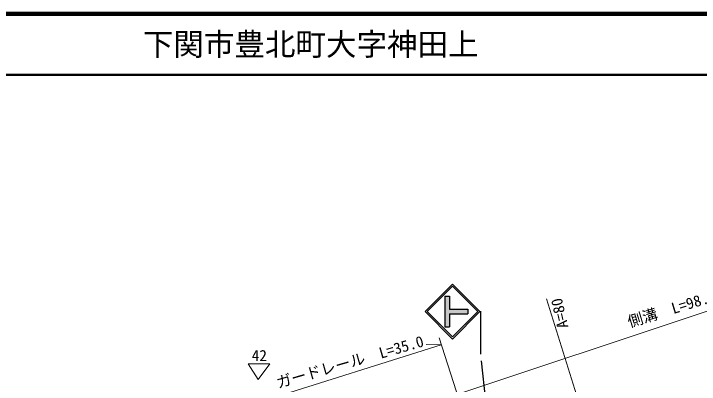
# Model space of a CAD drawing. Units: millimetres, scale not verified. Extents: x 40000 to 680000, y 20000 to 380000.
# Drawn here: x 383860 to 496200, y 319347 to 380000 of the extents above; entities that cross this region are included whole.
import ezdxf
from ezdxf.enums import TextEntityAlignment as Align

# ---------------------------------------------------------------- set-up
doc = ezdxf.new("R2010")
doc.units = ezdxf.units.MM
doc.header["$LTSCALE"] = 1000
for name, color, linetype, lineweight in [('M-STR-HTXT', 7, 'Continuous', 13), ('M-STR-STRC', 7, 'Continuous', 25), ('M-TTL', 2, 'Continuous', 140), ('M-TTL-LINE', 7, 'Continuous', 50), ('M-TTL-TXT', 7, 'Continuous', 50)]:
    doc.layers.add(name, color=color, linetype=linetype, lineweight=lineweight)
doc.styles.add('ＭＳ ゴシック', font='')
doc.styles.get('ＭＳ ゴシック').set_extended_font_data('MS Gothic')

msp = doc.modelspace()

# ---------------------------------------------------------------- hatches: boundary and pattern name
at = {"layer": 'M-STR-STRC'}
msp.add_hatch(color=256, dxfattribs=at).paths.add_polyline_path([(454516, 333748), (455266, 333748), (455266, 331623), (458266, 331623), (458266, 330873), (455266, 330873), (455266, 328748), (454516, 328748)])

# ---------------------------------------------------------------- linework, layer by layer
at = {"layer": 'M-STR-HTXT'}
for p, q in [((452869, 316506), (535250, 343843)), ((471169, 333347), (485017, 289072)), ((453553, 326941), (465798, 289453)), ((421963, 315780), (453922, 325814)), ((453922, 325814), (451472, 325833)), ((422301, 322699), (423931, 320116)), ((425819, 322699), (422301, 322699)), ((423931, 320116), (425819, 322699))]:
    msp.add_line(p, q, dxfattribs=at)
at = {"layer": 'M-STR-STRC'}
for p, q in [((451266, 331249), (455766, 335749)), ((451620, 331249), (455766, 335395)), ((460267, 331249), (455766, 335749)), ((459913, 331249), (455766, 335395)), ((454516, 333748), (455266, 333748)), ((454516, 333748), (454516, 328748)), ((455266, 333748), (455266, 331623)), ((455266, 331623), (458266, 331623)), ((458266, 331623), (458266, 330873)), ((451266, 331249), (455766, 326748)), ((451620, 331249), (455766, 327102)), ((455266, 330873), (458266, 330873)), ((455266, 330873), (455266, 328748)), ((455766, 327102), (459913, 331249)), ((455767, 326749), (460267, 331249)), ((460361, 331302), (460361, 324302)), ((454516, 328748), (455266, 328748)), ((464315, 288979), (460512, 323201))]:
    msp.add_line(p, q, dxfattribs=at)
at = {"layer": 'M-TTL'}
msp.add_line((680000, 380000), (40000, 380000), dxfattribs=at)
at = {"layer": 'M-TTL-LINE'}
msp.add_line((40000, 370000), (680000, 370000), dxfattribs=at)

# ---------------------------------------------------------------- texts
at = {"layer": 'M-STR-HTXT', "style": 'ＭＳ ゴシック'}
for s, rotation, p in [('側溝\u3000L=98.0', 17.036, (492110, 330308)), ('A=80', 103.003, (474734, 331286)), ('ガードレール\u3000L=35.0', 16.087, (439364, 321607))]:
    msp.add_text(s, height=1833, rotation=rotation, dxfattribs=at).set_placement(p, align=Align.BOTTOM_CENTER)
msp.add_text('42', height=1833, dxfattribs=at).set_placement((424110, 324051), align=Align.MIDDLE_CENTER)
at = {"layer": 'M-TTL-TXT', "style": 'ＭＳ ゴシック'}
msp.add_text('下関市豊北町大字神田上', height=3666, dxfattribs=at).set_placement((405024, 375000), align=Align.MIDDLE_LEFT)

doc.saveas('drawing.dxf')
